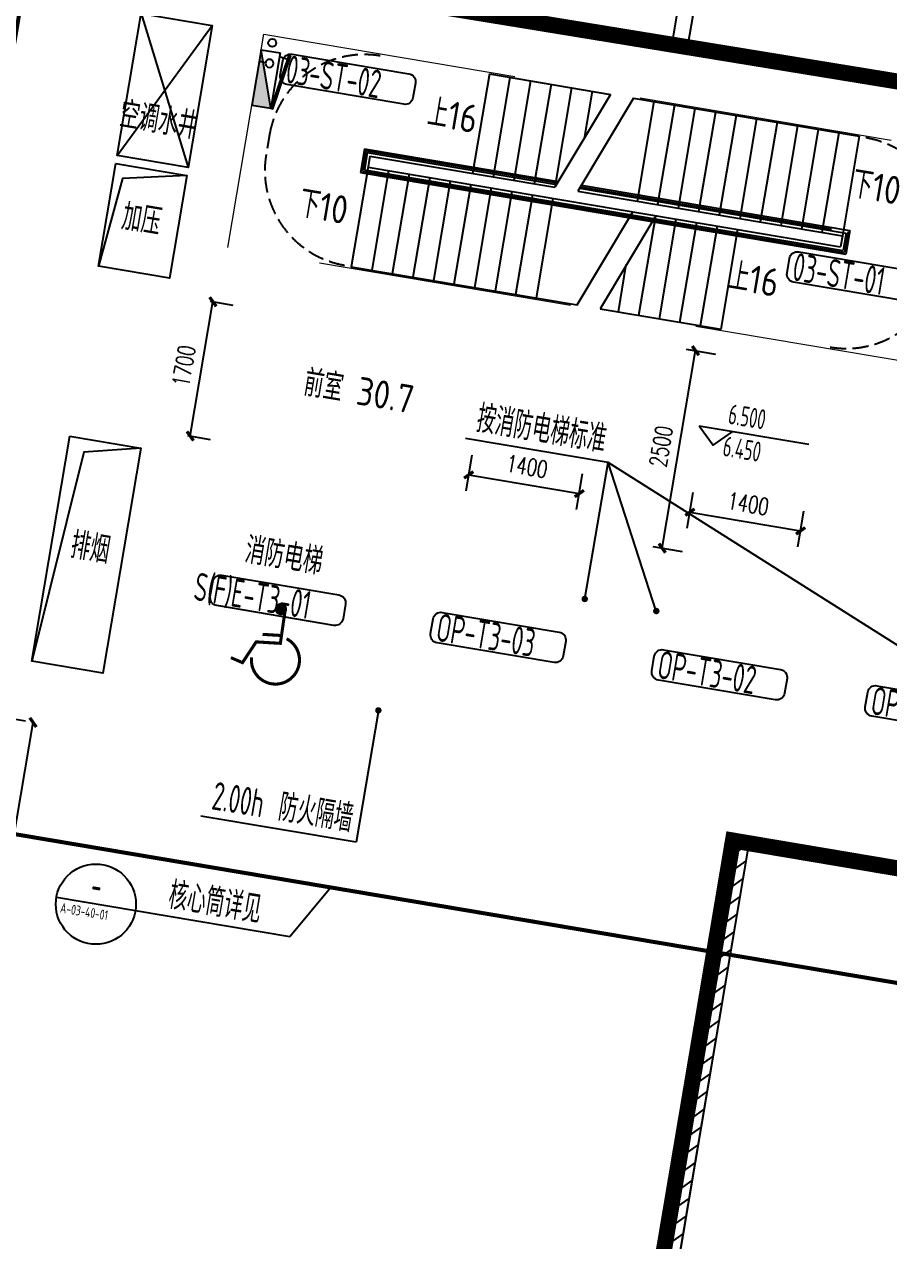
# Model space of a CAD drawing. Extents: x -936 to 12807311, y 101 to 1511157.
# Drawn here: x 12308401 to 12319185, y 1175578 to 1190760 of the extents above; entities that cross this region are included whole.
import ezdxf
from ezdxf.enums import TextEntityAlignment as Align

# ---------------------------------------------------------------- set-up
doc = ezdxf.new("R2010")
doc.units = 0
doc.header["$LTSCALE"] = 1000
doc.header["$MEASUREMENT"] = 0
for name, pattern in [('PX-PLAN-F2-T3$0$DASHED', [0.75, 0.5, -0.25]), ('PX-PLAN-F2-T3$0$X-01-10-01$0$DASHED', [0.75, 0.5, -0.25]), ('PX-ST-F2$0$CONTINOUS', [0]), ('PX-ST-F2$0$DASH', [0.35, 0.25, -0.1]), ('PX-ST-F2$0$HIDDEN2', [4.7625, 3.175, -1.5875])]:
    doc.linetypes.add(name, pattern=pattern)
for name, color, linetype in [('PX-GLAZ-F2$0$绿化', 3, 'Continuous'), ('PX-PLAN-F2-T3$0$0P-FE-FH-V', 3, 'Continuous'), ('PX-PLAN-F2-T3$0$0P-FE-HY（消火栓）', 1, 'Continuous'), ('PX-PLAN-F2-T3$0$A-SYMB', 7, 'Continuous'), ('PX-PLAN-F2-T3$0$DIM_LEAD', 3, 'Continuous'), ('PX-PLAN-F2-T3$0$FIRE', 1, 'PX-PLAN-F2-T3$0$DASHED'), ('PX-PLAN-F2-T3$0$FUR家具', 9, 'Continuous'), ('PX-PLAN-F2-T3$0$HOLE', 2, 'Continuous'), ('PX-PLAN-F2-T3$0$PUB_DIM', 3, 'Continuous'), ('PX-PLAN-F2-T3$0$PUB_TEXT', 7, 'Continuous'), ('PX-PLAN-F2-T3$0$WALL', 9, 'Continuous'), ('PX-PLAN-F2-T3$0$X-01-10-01$0$A-SYMB-BUBB', 3, 'PX-PLAN-F2-T3$0$X-01-10-01$0$DASHED'), ('PX-PLAN-F2-T3$0$X-01-10-01$0$A-SYMB-NUMB-150', 4, 'Continuous'), ('PX-PLAN-F2-T3$0$X-01-10-01$0$A-SYMB-NUMB-T', 10, 'Continuous'), ('PX-PLAN-F2-T3$0$X-01-10-01$0$A-SYMB-VOID', 35, 'Continuous'), ('PX-PLAN-F2-T3$0$防火墙填充', 1, 'Continuous'), ('PX-ST-F2$0$A-ANNO-TABL', 73, 'Continuous'), ('PX-ST-F2$0$A-STRS', 4, 'Continuous'), ('PX-ST-F2$0$DIM_SYMB', 3, 'Continuous'), ('PX-ST-F2$0$修改', 210, 'PX-ST-F2$0$CONTINOUS')]:
    doc.layers.add(name, color=color, linetype=linetype)
doc.layers.add('PX-ST-F2$0$A-STRS-HDDN', color=5, linetype='PX-ST-F2$0$HIDDEN2', lineweight=15)
doc.styles.add('PX-PLAN-F2-T3$0$_TCH_DIM_T3', font='SIMPLEX', dxfattribs={"width": 0.705882, "bigfont": 'GBCBIG'})
doc.styles.add('PX-PLAN-F2-T3$0$Standard', font='gbenor.shx', dxfattribs={"bigfont": 'gbcbig.shx'})
doc.styles.add('PX-PLAN-F2-T3$0$X-01-10-01$0$XD2008', font='xd-hzs.shx', dxfattribs={"width": 0.7, "bigfont": 'xd-hztxt.shx'})
doc.styles.add('PX-PLAN-F2-T3$0$XD2008', font='xd-hzs.shx', dxfattribs={"width": 0.7, "bigfont": 'xd-hztxt.shx'})
doc.styles.add('PX-ST-F2$0$Standard', font='gbenor.shx', dxfattribs={"bigfont": 'gbcbig.shx'})
doc.dimstyles.new('PX-PLAN-F2-T3$0$_TCH_ARCH&&100', dxfattribs={"dimtxt": 212.5, "dimasz": 100, "dimexe": 250, "dimexo": 300, "dimgap": 118.75, "dimtad": 1, "dimdec": 0, "dimzin": 0, "dimdsep": 46, "dimtxsty": 'PX-PLAN-F2-T3$0$_TCH_DIM_T3', "dimblk": 'PX-PLAN-F2-T3$0$_ArchTick', "dimcen": 0.09, "dimclrd": 1, "dimclre": 1, "dimclrt": 4, "dimazin": 2, "dimtfac": 1, "dimtdec": 0, "dimtix": 1, "dimtmove": 2, "dimatfit": 3, "dimfxl": 0, "dimtolj": 1, "dimtzin": 0, "dimarcsym": 0})

# ---------------------------------------------------------------- blocks, each defined once
blk = doc.blocks.new('PX-PLAN-F2-T3$0$ECADI-TAG-HGHT')
at = {"layer": 'PX-PLAN-F2-T3$0$A-SYMB', "color": 1}
blk.add_line((-2.12, 2.12), (11.77, 2.12), dxfattribs=at)
blk.add_lwpolyline([(-2.12, 2.12), (0, 0), (2.12, 2.12)], dxfattribs=at)
at = {"layer": 'PX-PLAN-F2-T3$0$A-SYMB', "style": 'PX-PLAN-F2-T3$0$XD2008', "width": 0.7}
blk.add_attdef('FL', text='', height=3, dxfattribs=at).set_placement((-2.69, 2.97), align=Align.RIGHT)
for tag, p in [('F.F.L.', (2.28, 2.97)), ('T.O.S.', (2.28, -1.1))]:
    blk.add_attdef(tag, p, '', height=3, dxfattribs=at)
blk = doc.blocks.new('PX-PLAN-F2-T3$0$STTEXT')
at = {"layer": 'PX-PLAN-F2-T3$0$X-01-10-01$0$A-SYMB-NUMB-T', "color": 1}
for points in [[(46633, 36407), (45154, 36407, -0.414214), (45054, 36507), (45054, 36692, -0.414214), (45154, 36792), (46633, 36792, -0.414214), (46733, 36692), (46733, 36507, -0.414214)], [(53278, 35027), (51799, 35027, -0.414214), (51699, 35127), (51699, 35311, -0.414214), (51799, 35411), (53278, 35411, -0.414214), (53378, 35311), (53378, 35127, -0.414214)], [(46854, 29849), (45374, 29849, -0.414214), (45274, 29949), (45274, 30134, -0.414214), (45374, 30234), (46854, 30234, -0.414214), (46954, 30134), (46954, 29949, -0.414214)], [(49641, 29849), (48162, 29849, -0.414214), (48062, 29949), (48062, 30134, -0.414214), (48162, 30234), (49641, 30234, -0.414214), (49741, 30134), (49741, 29949, -0.414214)], [(52441, 29849), (50962, 29849, -0.414214), (50862, 29949), (50862, 30134, -0.414214), (50962, 30234), (52441, 30234, -0.414214), (52541, 30134), (52541, 29949, -0.414214)], [(55141, 29849), (53662, 29849, -0.414214), (53562, 29949), (53562, 30134, -0.414214), (53662, 30234), (55141, 30234, -0.414214), (55241, 30134), (55241, 29949, -0.414214)]]:
    blk.add_lwpolyline(points, format="xyb", close=True, dxfattribs=at)
at = {"layer": 'PX-PLAN-F2-T3$0$X-01-10-01$0$A-SYMB-NUMB-150', "style": 'PX-PLAN-F2-T3$0$X-01-10-01$0$XD2008', "width": 0.7}
for s, p in [('03-ST-02', (45120, 36427)), ('03-ST-01', (51765, 35047)), ('S(F)E-T3-01', (45063, 29870)), ('OP-T3-03', (48129, 29870)), ('OP-T3-02', (50929, 29870)), ('OP-T3-01', (53629, 29870))]:
    blk.add_text(s, height=350, rotation=0.0004, dxfattribs=at).set_placement(p)
blk = doc.blocks.new('PX-PLAN-F2-T3$0$室内单口消火栓(平面)')
at = {"layer": 'PX-PLAN-F2-T3$0$0P-FE-HY（消火栓）'}
h = blk.add_hatch(color=256, dxfattribs=at)
h.dxf.hatch_style = 1
h.paths.add_polyline_path([(704, 0), (4, 0), (4, 240)])
for p, q in [((4, 0), (4, 240)), ((4, 240), (704, 0)), ((704, 240), (4, 240)), ((704, 0), (704, 240)), ((704, 0), (4, 0)), ((554, 82), (554, 0))]:
    blk.add_line(p, q, dxfattribs=at)
blk.add_lwpolyline([(690, 377), (694, 353), (4, 240), (0, 265)], close=True, dxfattribs=at)
blk.add_circle((554, 132), 50, dxfattribs=at)
blk.add_arc((54, 240), 600, 0.0003, 9.9999, dxfattribs=at)
blk = doc.blocks.new('PX-PLAN-F2-T3$0$A$C77842B79')
at = {"layer": 'PX-PLAN-F2-T3$0$0P-FE-FH-V'}
blk.add_circle((96129, 33844, 0), 50, dxfattribs=at)
at = {"layer": 'PX-PLAN-F2-T3$0$0P-FE-HY（消火栓）', "xscale": -0.9999999999999987, "rotation": 270.0132573117171}
blk.add_blockref('PX-PLAN-F2-T3$0$室内单口消火栓(平面)', (96006, 33033, 0), dxfattribs=at)
blk = doc.blocks.new('PX-PLAN-F2-T3$0$fhtc')
at = {"layer": 'PX-PLAN-F2-T3$0$防火墙填充'}
h = blk.add_hatch(dxfattribs=at)
h.set_pattern_fill('ANSI31', color=256, scale=100, angle=9.5764)
h.set_pattern_definition([(45.03163, (-14162.63, -11706.4), (-112.31516, 112.1912), [])])
h.paths.add_polyline_path([(-23911, -39456), (-23711, -39456), (-23711, -35206), (-23911, -35206)])
h.paths.add_polyline_path([(-23911, -40206), (-23711, -40206), (-23711, -46415), (-23911, -46415)])
h.paths.add_polyline_path([(-5511, -33006), (-5311, -33006), (-5311, -46415), (-5511, -46415)])
h.paths.add_polyline_path([(-14711, -23306), (-14711, -23506), (-19812, -23506), (-19812, -21006), (-24461, -21006), (-24461, -20806), (-19612, -20806), (-19612, -23306)])
h.paths.add_polyline_path([(-24461, -25706), (-24261, -25706), (-24261, -21756), (-24461, -21756)])
h.paths.add_polyline_path([(-23911, -34456), (-23711, -34456), (-23712, -26456), (-23911, -26456)])
at = {"layer": 'PX-PLAN-F2-T3$0$防火墙填充', "elevation": 0}
blk.add_lwpolyline([(-5511, -33006), (-5311, -33006), (-5311, -46415), (-5511, -46415)], close=True, dxfattribs=at)
blk = doc.blocks.new('PX-PLAN-F2-T3$0$X-01-10-02$0$A-06-WALL(办公）$0$dgh')
at = {"ltscale": 2, "const_width": 38.4}
blk.add_lwpolyline([(80.5, 318.9, 1), (118.8, 316, 1)], format="xyb", close=True, dxfattribs=at)
at = {"ltscale": 2, "const_width": 19.2}
for points in [[(72.9, 310.7), (74.3, 104.9), (225.3, 93.5), (292.4, -46.4), (368.3, -25.1)], [(76.1, 154.1), (192.2, 145.4)]]:
    blk.add_lwpolyline(points, dxfattribs=at)
blk.add_lwpolyline([(39.5, 138.3, 1.894256), (240.7, -6.2)], format="xyb", dxfattribs=at)
blk = doc.blocks.new('PX-PLAN-F2-T3$0$ayq')
at = {"layer": 'PX-PLAN-F2-T3$0$DIM_LEAD'}
for p, q in [((14446, -16909), (12639, -16909)), ((14441, -18636), (14446, -16909)), ((18577, -18636), (14446, -16909)), ((15347, -18636), (14446, -16909))]:
    blk.add_line(p, q, dxfattribs=at)
at = {"layer": 'PX-PLAN-F2-T3$0$DIM_LEAD', "const_width": 40}
for points in [[(14438, -18656, 1), (14444, -18616, 1)], [(15356, -18654, 1), (15338, -18618, 1)], [(18574, -18656, 1), (18581, -18616, 1)]]:
    blk.add_lwpolyline(points, format="xyb", close=True, dxfattribs=at)
at = {"layer": 'PX-PLAN-F2-T3$0$PUB_TEXT', "style": 'PX-PLAN-F2-T3$0$XD2008', "width": 0.7}
blk.add_text('按消防电梯标准', height=350, dxfattribs=at).set_placement((12744, -16804))
blk = doc.blocks.new('PX-PLAN-F2-T3$0$_ArchTick')
at = {"color": 0, "linetype": 'ByBlock', "const_width": 0.4}
blk.add_lwpolyline([(-0.5, -0.5), (0.5, 0.5)], dxfattribs=at)
blk = doc.blocks.new('*D1310')
at = {"layer": 'Defpoints', "color": 0, "transparency": 16777216}
for p in [(12315326, 1184903), (12313862, 1184643), (12315242, 1184410)]:
    blk.add_point(p, dxfattribs=at)
at = {"layer": 'PX-PLAN-F2-T3$0$PUB_DIM', "color": 1, "lineweight": -2, "transparency": 16777216}
for p, q in [((12313912, 1184939), (12313987, 1185383)), ((12313945, 1185136), (12315326, 1184903)), ((12315292, 1184706), (12315367, 1185150))]:
    blk.add_line(p, q, dxfattribs=at)
at = {"layer": 'PX-PLAN-F2-T3$0$PUB_DIM', "color": 1, "lineweight": -2, "transparency": 16777216, "xscale": 100, "yscale": 100, "zscale": 100}
for p, rotation in [((12313945, 1185136), 170.4236160701766), ((12315326, 1184903), 350.4236160701766)]:
    blk.add_blockref('PX-PLAN-F2-T3$0$_ArchTick', p, dxfattribs=dict(at, rotation=rotation))
at = {"layer": 'PX-PLAN-F2-T3$0$PUB_DIM', "color": 4, "transparency": 16777216, "insert": (12314673, 1185242), "char_height": 212.5, "attachment_point": 5, "rotation": 350.4236, "style": 'PX-PLAN-F2-T3$0$_TCH_DIM_T3'}
blk.add_mtext('\\A1;1400', dxfattribs=at)
blk = doc.blocks.new('*D1311')
at = {"layer": 'Defpoints', "color": 0, "transparency": 16777216}
for p in [(12318087, 1184438), (12316623, 1184177), (12318003, 1183945)]:
    blk.add_point(p, dxfattribs=at)
at = {"layer": 'PX-PLAN-F2-T3$0$PUB_DIM', "color": 1, "lineweight": -2, "transparency": 16777216}
for p, q in [((12316673, 1184473), (12316748, 1184917)), ((12316706, 1184671), (12318087, 1184438)), ((12318053, 1184240), (12318128, 1184684))]:
    blk.add_line(p, q, dxfattribs=at)
at = {"layer": 'PX-PLAN-F2-T3$0$PUB_DIM', "color": 1, "lineweight": -2, "transparency": 16777216, "xscale": 100, "yscale": 100, "zscale": 100}
for p, rotation in [((12316706, 1184671), 170.4236160701766), ((12318087, 1184438), 350.4236160701766)]:
    blk.add_blockref('PX-PLAN-F2-T3$0$_ArchTick', p, dxfattribs=dict(at, rotation=rotation))
at = {"layer": 'PX-PLAN-F2-T3$0$PUB_DIM', "color": 4, "transparency": 16777216, "insert": (12317434, 1184776), "char_height": 212.5, "attachment_point": 5, "rotation": 350.4236, "style": 'PX-PLAN-F2-T3$0$_TCH_DIM_T3'}
blk.add_mtext('\\A1;1400', dxfattribs=at)
blk = doc.blocks.new('*D1315')
at = {"layer": 'Defpoints', "color": 0, "transparency": 16777216}
for p in [(12310424, 1187353), (12310754, 1187297), (12310141, 1185677)]:
    blk.add_point(p, dxfattribs=at)
at = {"layer": 'PX-PLAN-F2-T3$0$PUB_DIM', "color": 1, "lineweight": -2, "transparency": 16777216}
for p, q in [((12310471, 1185621), (12310754, 1187297)), ((12310720, 1187303), (12311001, 1187256)), ((12310437, 1185627), (12310718, 1185579))]:
    blk.add_line(p, q, dxfattribs=at)
at = {"layer": 'PX-PLAN-F2-T3$0$PUB_DIM', "color": 1, "lineweight": -2, "transparency": 16777216, "xscale": 100, "yscale": 100, "zscale": 100}
for p, rotation in [((12310754, 1187297), 80.4236160613071), ((12310471, 1185621), 260.4236160613071)]:
    blk.add_blockref('PX-PLAN-F2-T3$0$_ArchTick', p, dxfattribs=dict(at, rotation=rotation))
at = {"layer": 'PX-PLAN-F2-T3$0$PUB_DIM', "color": 4, "transparency": 16777216, "insert": (12310391, 1186497), "char_height": 212.5, "attachment_point": 5, "rotation": 80.4236, "style": 'PX-PLAN-F2-T3$0$_TCH_DIM_T3'}
blk.add_mtext('\\A1;1700', dxfattribs=at)
blk = doc.blocks.new('*D1316')
at = {"layer": 'Defpoints', "color": 0, "transparency": 16777216}
for p in [(12316361, 1186757), (12316776, 1186687), (12315945, 1184292)]:
    blk.add_point(p, dxfattribs=at)
at = {"layer": 'PX-PLAN-F2-T3$0$PUB_DIM', "color": 1, "lineweight": -2, "transparency": 16777216}
for p, q in [((12316360, 1184222), (12316776, 1186687)), ((12316657, 1186707), (12317023, 1186645)), ((12316241, 1184242), (12316607, 1184180))]:
    blk.add_line(p, q, dxfattribs=at)
at = {"layer": 'PX-PLAN-F2-T3$0$PUB_DIM', "color": 1, "lineweight": -2, "transparency": 16777216, "xscale": 100, "yscale": 100, "zscale": 100}
for p, rotation in [((12316776, 1186687), 80.42361603596663), ((12316360, 1184222), 260.4236160359666)]:
    blk.add_blockref('PX-PLAN-F2-T3$0$_ArchTick', p, dxfattribs=dict(at, rotation=rotation))
at = {"layer": 'PX-PLAN-F2-T3$0$PUB_DIM', "color": 4, "transparency": 16777216, "insert": (12316346, 1185492), "char_height": 212.5, "attachment_point": 5, "rotation": 80.4236, "style": 'PX-PLAN-F2-T3$0$_TCH_DIM_T3'}
blk.add_mtext('\\A1;2500', dxfattribs=at)
blk = doc.blocks.new('*D1351')
at = {"layer": 'Defpoints', "color": 0, "transparency": 16777216}
for p in [(12319777, 1192316), (12319871, 1192300), (12319488, 1190032)]:
    blk.add_point(p, dxfattribs=at)
at = {"layer": 'PX-PLAN-F2-T3$0$PUB_DIM', "color": 1, "lineweight": -2, "transparency": 16777216}
for p, q in [((12319575, 1192350), (12319530, 1192358)), ((12319394, 1190048), (12319777, 1192316)), ((12319192, 1190082), (12319147, 1190090))]:
    blk.add_line(p, q, dxfattribs=at)
at = {"layer": 'PX-PLAN-F2-T3$0$PUB_DIM', "color": 1, "lineweight": -2, "transparency": 16777216, "xscale": 100, "yscale": 100, "zscale": 100}
for p, rotation in [((12319777, 1192316), 80.42361603600602), ((12319394, 1190048), 260.423616036006)]:
    blk.add_blockref('PX-PLAN-F2-T3$0$_ArchTick', p, dxfattribs=dict(at, rotation=rotation))
at = {"layer": 'PX-PLAN-F2-T3$0$PUB_DIM', "color": 4, "transparency": 16777216, "insert": (12319363, 1191220), "char_height": 212.5, "attachment_point": 5, "rotation": 80.4236, "style": 'PX-PLAN-F2-T3$0$_TCH_DIM_T3'}
blk.add_mtext('\\A1;2300', dxfattribs=at)
blk = doc.blocks.new('*D1418')
at = {"layer": 'Defpoints', "color": 0, "transparency": 16777216}
for p in [(12308510, 1182047), (12308712, 1182013), (12308408, 1180214)]:
    blk.add_point(p, dxfattribs=at)
at = {"layer": 'PX-PLAN-F2-T3$0$PUB_DIM', "color": 1, "lineweight": -2, "transparency": 16777216}
for p, q in [((12308206, 1180248), (12308510, 1182047)), ((12308416, 1182063), (12308264, 1182089)), ((12308112, 1180264), (12307960, 1180290))]:
    blk.add_line(p, q, dxfattribs=at)
at = {"layer": 'PX-PLAN-F2-T3$0$PUB_DIM', "color": 1, "lineweight": -2, "transparency": 16777216, "xscale": 100, "yscale": 100, "zscale": 100}
for p, rotation in [((12308510, 1182047), 80.42361606715231), ((12308206, 1180248), 260.4236160671523)]:
    blk.add_blockref('PX-PLAN-F2-T3$0$_ArchTick', p, dxfattribs=dict(at, rotation=rotation))
at = {"layer": 'PX-PLAN-F2-T3$0$PUB_DIM', "color": 4, "transparency": 16777216, "insert": (12308136, 1181185), "char_height": 212.5, "attachment_point": 5, "rotation": 80.4236, "style": 'PX-PLAN-F2-T3$0$_TCH_DIM_T3'}
blk.add_mtext('\\A1;1825', dxfattribs=at)
blk = doc.blocks.new('PX-ST-F2$0$03-ST-01_02 F2')
at = {"layer": 'PX-ST-F2$0$A-ANNO-TABL', "linetype": 'PX-ST-F2$0$DASH', "ltscale": 0.8}
for p, q in [((12356088, 1186691), (12356088, 1186391)), ((12364628, 1186691), (12364628, 1186391))]:
    blk.add_line(p, q, dxfattribs=at)
for centre, start, end in [((12357288, 1186666), 89.9992, 179.9994), ((12363428, 1186666), 0.0006, 90.0008), ((12357288, 1186416), 179.999, 269.9992), ((12363428, 1186416), 269.9992, 359.9994)]:
    blk.add_arc(centre, 1200, start, end, dxfattribs=at)
at = {"layer": 'PX-ST-F2$0$A-STRS', "color": 4}
for p, q in [((12358668, 1187871), (12360200, 1187871)), ((12358668, 1187871), (12358668, 1186611)), ((12358928, 1187871), (12358928, 1186611)), ((12359188, 1187871), (12359188, 1186611)), ((12359448, 1187871), (12359448, 1186611)), ((12359708, 1187871), (12359708, 1186611)), ((12359968, 1187871), (12359968, 1187272)), ((12360490, 1187871), (12363348, 1187871)), ((12360748, 1187871), (12360748, 1186611)), ((12361008, 1187871), (12361008, 1186611)), ((12361268, 1187871), (12361268, 1186611)), ((12361528, 1187871), (12361528, 1186611)), ((12361788, 1187871), (12361788, 1186611)), ((12362048, 1187871), (12362048, 1186611)), ((12362308, 1187871), (12362308, 1186611)), ((12362568, 1187871), (12362568, 1186611)), ((12362568, 1187871), (12362568, 1186611)), ((12362828, 1187871), (12362828, 1186611)), ((12363088, 1187871), (12363088, 1186611)), ((12363348, 1187871), (12363348, 1186631)), ((12357368, 1186611), (12357368, 1186451)), ((12363348, 1186631), (12363348, 1186471)), ((12357628, 1186471), (12357628, 1185211)), ((12357888, 1186471), (12357888, 1185211)), ((12358148, 1186471), (12358148, 1185211)), ((12358408, 1186471), (12358408, 1185211)), ((12358668, 1186471), (12358668, 1185211)), ((12358928, 1186471), (12358928, 1185211)), ((12359188, 1186471), (12359188, 1185211)), ((12359448, 1186471), (12359448, 1185211)), ((12359708, 1186471), (12359708, 1185211))]:
    blk.add_line(p, q, dxfattribs=at)
at = {"layer": 'PX-ST-F2$0$A-STRS'}
for p, q in [((12360200, 1187871), (12359708, 1186611)), ((12360490, 1187871), (12359999, 1186611)), ((12357288, 1186691), (12359740, 1186691)), ((12357308, 1186671), (12357308, 1186411)), ((12357328, 1186651), (12357328, 1186431)), ((12357328, 1186651), (12359724, 1186651)), ((12357368, 1186611), (12359708, 1186611)), ((12359999, 1186611), (12363348, 1186611)), ((12360015, 1186651), (12363388, 1186651)), ((12360030, 1186691), (12363428, 1186691)), ((12363388, 1186651), (12363388, 1186431)), ((12363408, 1186671), (12363408, 1186411)), ((12357328, 1186431), (12363388, 1186431)), ((12357368, 1186471), (12363348, 1186471)), ((12361009, 1186471), (12360517, 1185211)), ((12361008, 1185211), (12361009, 1186471)), ((12361268, 1185211), (12361269, 1186471)), ((12361528, 1185211), (12361529, 1186471)), ((12361788, 1185211), (12361789, 1186471)), ((12361788, 1185211), (12361789, 1186471)), ((12362048, 1185211), (12362048, 1186471)), ((12357288, 1186391), (12363428, 1186391)), ((12357308, 1186411), (12363408, 1186411)), ((12361069, 1186411), (12361069, 1186411)), ((12360748, 1185211), (12360748, 1185809))]:
    blk.add_line(p, q, dxfattribs=at)
at = {"layer": 'PX-ST-F2$0$A-STRS', "linetype": 'PX-ST-F2$0$HIDDEN2'}
for p, q in [((12357288, 1186691), (12357288, 1186391)), ((12357308, 1186671), (12359732, 1186671)), ((12360022, 1186671), (12363408, 1186671)), ((12363428, 1186691), (12363428, 1186391))]:
    blk.add_line(p, q, dxfattribs=at)
at = {"layer": 'PX-ST-F2$0$A-STRS', "color": 4}
blk.add_lwpolyline([(12357368, 1186476), (12357368, 1185211), (12360227, 1185211), (12360718, 1186471)], dxfattribs=at)
at = {"layer": 'PX-ST-F2$0$A-STRS-HDDN', "elevation": 32}
blk.add_lwpolyline([(12355809, 1187891), (12364909, 1187891), (12364908, 1185191), (12355808, 1185191)], close=True, dxfattribs=at)
at = {"layer": 'PX-ST-F2$0$DIM_SYMB', "elevation": 32}
for points in [[(12358668, 1187236, 0, 0, 0), (12359724, 1187236, 40, 0, 0), (12359874, 1187236, 0, 0, 0)], [(12363348, 1187236, 0, 0, 0), (12360497, 1187236, 40, 0, 0), (12360347, 1187236, 0, 0, 0)], [(12357368, 1185848, 0, 0, 0), (12360231, 1185848, 40, 0, 0), (12360381, 1185848, 0, 0, 0)], [(12362048, 1185841, 0, 0, 0), (12360958, 1185846, 40, 0, 0), (12360808, 1185846, 0, 0, 0)]]:
    blk.add_lwpolyline(points, format="xyseb", dxfattribs=at)
at = {"layer": 'PX-ST-F2$0$修改', "color": 4}
blk.add_line((12360517, 1185211), (12362048, 1185211), dxfattribs=at)
at = {"char_height": 350, "attachment_point": 3, "rotation": 359.9992, "style": 'PX-ST-F2$0$Standard'}
for s, insert, width in [('上16', (12358613, 1187459), 772.62), ('下10', (12363969, 1187456), 846.25), ('下10', (12357208, 1186069), 846.25), ('上16', (12362660, 1186069), 772.62)]:
    blk.add_mtext(s, dxfattribs=dict(at, insert=insert, width=width))
blk = doc.blocks.new('PX-ST-F2')
at = {"rotation": 350.4236160394573}
blk.add_blockref('PX-ST-F2$0$03-ST-01_02 F2', (-69859, 2074840, -32), dxfattribs=at)
blk = doc.blocks.new('PX-GLAZ-F2')
at = {"layer": 'PX-GLAZ-F2$0$绿化', "ltscale": 100}
h = blk.add_hatch(dxfattribs=at)
h.set_pattern_fill('CROSS', color=256, scale=200)
h.set_pattern_definition([(0, (0, 0), (317.5, 317.5), [158.75, -476.25]), (90, (79.38, -79.38), (-317.5, 317.5), [158.75, -476.25])])
edge = h.paths.add_edge_path()
edge.add_spline(control_points=[(12248706, 1227659.1), (12249131.2, 1228506.9), (12249645.7, 1229303.6), (12250243.3, 1230039.9)], knot_values=[0, 0, 0, 0, 0.216924, 0.216924, 0.216924, 0.216924], weights=[1, 0.9960825, 0.9960825, 1], degree=3, periodic=0)
edge.add_spline(control_points=[(12250243.3, 1230039.9), (12252309.9, 1232880.9), (12254376.5, 1235721.8), (12256443.1, 1238562.8)], knot_values=[0.216924, 0.216924, 0.216924, 0.216924, 1.216924, 1.216924, 1.216924, 1.216924], weights=[1, 1, 1, 1], degree=3, periodic=0)
edge.add_spline(control_points=[(12256443.1, 1238562.8), (12256855.1, 1239129.1), (12257479, 1239447.2), (12258179.2, 1239448.1)], knot_values=[1.216924, 1.216924, 1.216924, 1.216924, 2.1576116, 2.1576116, 2.1576116, 2.1576116], weights=[1, 0.9276084, 0.9276084, 1], degree=3, periodic=0)
edge.add_spline(control_points=[(12258179.2, 1239448.1), (12258879.5, 1239448.9), (12259504.2, 1239132.3), (12259917.5, 1238567)], knot_values=[2.1576116, 2.1576116, 2.1576116, 2.1576116, 3.0982992, 3.0982992, 3.0982992, 3.0982992], weights=[1, 0.9276084, 0.9276084, 1], degree=3, periodic=0)
edge.add_spline(control_points=[(12259917.5, 1238567), (12260548, 1237710.5), (12261178.5, 1236854), (12261808.9, 1235997.5)], knot_values=[3.0982992, 3.0982992, 3.0982992, 3.0982992, 4.0982992, 4.0982992, 4.0982992, 4.0982992], weights=[1, 1, 1, 1], degree=3, periodic=0)
edge.add_spline(control_points=[(12261808.9, 1235997.5), (12263521.2, 1233671.3), (12265804.9, 1231902.8), (12268485.4, 1230826.9)], knot_values=[4.0982992, 4.0982992, 4.0982992, 4.0982992, 4.6528594, 4.6528594, 4.6528594, 4.6528594], weights=[1, 0.9745357, 0.9745357, 1], degree=3, periodic=0)
edge.add_spline(control_points=[(12268485.4, 1230826.9), (12268662.4, 1231007.2), (12268731.6, 1231250.2), (12268676.3, 1231496.7)], knot_values=[4.6528594, 4.6528594, 4.6528594, 4.6528594, 5.6498533, 5.6498533, 5.6498533, 5.6498533], weights=[1, 0.9188681, 0.9188681, 1], degree=3, periodic=0)
edge.add_spline(control_points=[(12268676.3, 1231496.7), (12268617.1, 1231738.6), (12268468.8, 1231938.7), (12268254.4, 1232065.5)], knot_values=[5.6498533, 5.6498533, 5.6498533, 5.6498533, 6.4465126, 6.4465126, 6.4465126, 6.4465126], weights=[1, 0.9478068, 0.9478068, 1], degree=3, periodic=0)
edge.add_spline(control_points=[(12268254.4, 1232065.5), (12267103.1, 1232776.1), (12266083.6, 1233665.5), (12265223.4, 1234709.7)], knot_values=[6.4465126, 6.4465126, 6.4465126, 6.4465126, 6.7752636, 6.7752636, 6.7752636, 6.7752636], weights=[1, 0.9910138, 0.9910138, 1], degree=3, periodic=0)
edge.add_spline(control_points=[(12265223.4, 1234709.7), (12264096, 1236051.5), (12262129.6, 1238391.9), (12260372, 1242231), (12256480.6, 1243543.3), (12252849.4, 1241495), (12250340.6, 1238037), (12248070.6, 1234565), (12247519.7, 1230670.2), (12248353, 1228555.3), (12248706, 1227659.1)], knot_values=[6.7752636, 6.7752636, 6.7752636, 6.7752636, 5292.8749688, 9226.3852839, 12034.2999802, 16515.783225, 20509.8368597, 24941.2220346, 28831.152857, 31691.1016259, 31691.1016259, 31691.1016259, 31691.1016259], weights=[1, 1, 1, 1, 1, 1, 1, 1, 1, 1, 1], degree=3, periodic=0)
edge = h.paths.add_edge_path()
edge.add_line((12350572.1, 1250171.9), (12345847.5, 1250548.3))
edge.add_line((12345847.5, 1250548.3), (12342141.8, 1229321))
edge.add_arc((12336175.4, 1230692.1), 6121.9, 302.60421, 347.05847, ccw=False)
edge.add_arc((12345389.7, 1216855.3), 10503.8, 124.27677, 148.99986)
edge.add_arc((12344287.8, 1217517.4), 9218.3, 148.99986, 195.78563)
edge.add_arc((12226671.4, 1184267.2), 113007.7, 14.3349, 15.785626, ccw=False)
edge.add_arc((12324166, 1209181.5), 12380.1, -17.80782, 14.3349, ccw=False)
edge.add_line((12335952.9, 1205395.4), (12334257.7, 1200117.8))
edge.add_arc((12334246.6, 1197712), 2405.9, 11.27506, 89.73573, ccw=False)
edge.add_arc((12335021.7, 1197866.5), 1615.6, -9.56278, 11.27506, ccw=False)
edge.add_arc((12318788.1, 1200601.3), 18077.9, 349.66451, 350.43722, ccw=False)
edge.add_line((12336572.7, 1197357.9), (12337158.7, 1197228.4))
edge.add_line((12337158.7, 1197228.4), (12338932.8, 1205257.3))
edge.add_arc((12331756, 1206843.1), 7350, 347.53975, 385.14259)
edge.add_line((12338409.6, 1209966), (12337135.1, 1212681.5))
edge.add_arc((12343155, 1215506.9), 6650, 136.3842, 205.14259, ccw=False)
edge.add_line((12338340.5, 1220094.1), (12341350.4, 1223253.1))
edge.add_arc((12336029.1, 1228323.2), 7350, 316.3842, 350.09754)
edge.add_line((12343269.6, 1227059.2), (12347090.2, 1248944.5))
edge.add_line((12347090.2, 1248944.5), (12351754.6, 1248573))
edge.add_arc((12350316, 1248745.8), 1448.9, 353.14964, 439.81841)
edge = h.paths.add_edge_path()
edge.add_line((12329890.5, 1220636.8), (12332760, 1212631.4))
edge.add_line((12332760, 1212631.4), (12329676.6, 1211775.2))
edge.add_line((12329676.6, 1211775.2), (12331314.6, 1212230))
edge.add_line((12331314.6, 1212230), (12332557.8, 1207752.6))
edge.add_line((12332557.8, 1207752.6), (12330392.5, 1207151.4))
edge.add_arc((12335853.3, 1214426.6), 9096.6, 186.95866, 233.10806, ccw=False)
edge.add_arc((12340898.8, 1215042.4), 14179.5, 162.97302, 186.95866, ccw=False)
edge.add_arc((12329376.2, 1218571.1), 2128.8, 76.01983, 162.97302, ccw=False)
edge = h.paths.add_edge_path()
edge.add_spline(control_points=[(12297159.8, 1230058.2), (12297328.4, 1230848.4), (12297611.5, 1232175), (12298661.8, 1234113.7), (12300752.4, 1233643.1), (12302179.5, 1231710.5), (12305502.7, 1231446.7), (12308858, 1230950.4), (12312135.6, 1229259.9), (12315220.2, 1226420), (12318080.9, 1222865.1), (12322418.9, 1219690.6), (12322542.4, 1214282.7), (12320895.5, 1209063.7), (12315723.8, 1207150.9), (12311909, 1207413.1), (12309758.9, 1207758.4), (12309129.1, 1207859.5), (12310995.9, 1207584.2), (12312844.4, 1207963.6), (12314451.8, 1208952), (12317354.8, 1210737), (12318732.3, 1213854), (12318097.8, 1217202.3), (12317569.7, 1221919.1), (12314841.7, 1225803.1), (12310583.9, 1227900.3), (12307035.2, 1229914.1), (12303029.1, 1230689.2), (12298985.3, 1230144.5), (12298893.7, 1229984.7), (12298802.1, 1229824.9), (12298710.5, 1229665.1), (12298697.1, 1229625.6), (12298683.7, 1229586), (12298670.3, 1229546.5), (12298166.8, 1229717.1), (12297663.3, 1229887.7), (12297159.8, 1230058.2)], knot_values=[0, 0, 0, 0, 2509.7004078, 4213.3598332, 5630.1776835, 7984.5189108, 11137.8176945, 14924.0914678, 18297.5573608, 21965.6588708, 27403.8026942, 32175.7889264, 37032.3805134, 42474.2608416, 47438.6991661, 52055.119781, 53967.6326245, 53967.6326245, 53967.6326245, 53968.3303403, 53968.3303403, 53968.3303403, 53969.5371147, 53969.5371147, 53969.5371147, 53970.5387264, 53970.5387264, 53970.5387264, 53971.188756, 53971.188756, 53971.188756, 53972.188756, 53972.188756, 53972.188756, 53973.188756, 53973.188756, 53973.188756, 53974.188756, 53974.188756, 53974.188756, 53974.188756], weights=[1, 1, 1, 1, 1, 1, 1, 1, 1, 1, 1, 1, 1, 1, 1, 1, 1, 1, 0.9598425, 0.9598425, 1, 0.8822789, 0.8822789, 1, 0.9181306, 0.9181306, 1, 0.9650973, 0.9650973, 1, 1, 1, 1, 1, 1, 1, 1, 1, 1], degree=3, periodic=0)
edge = h.paths.add_edge_path()
edge.add_arc((12264417, 1231062), 31784.2, 288.69408, 306.13039)
edge.add_arc((12282712.2, 1205688.8), 536.1, 326.20587, 388.29705)
edge.add_arc((12282257.3, 1205342), 1104.7, 32.95484, 44.08798)
edge.add_arc((12296904.8, 1178998.3), 30446.8, 117.06634, 124.81688)
edge.add_arc((12270335.2, 1229379), 26995.3, 242.81788, 289.89359, ccw=False)
edge.add_arc((12269712.4, 1219643.1), 18465.3, 214.97876, 230.64533, ccw=False)
edge.add_arc((12280518, 1228316.3), 32304.1, 208.46123, 216.59643, ccw=False)
edge.add_line((12252118.2, 1212921.4), (12251073.7, 1212284.2))
edge.add_arc((12251548.3, 1211765), 703.4, 132.4299, 196.5559)
edge.add_arc((12269478.4, 1221332.5), 21012.7, 207.7011, 284.11957)
edge = h.paths.add_edge_path()
edge.add_arc((12233920.3, 1265851.6), 16144.8, -7.15606, 23.05907, ccw=False)
edge.add_arc((12272144.2, 1259604.6), 22605.3, 169.19974, 186.44518)
edge.add_line((12249681.8, 1257067.1), (12250208.3, 1252638.7))
edge.add_line((12250208.3, 1252638.7), (12250862.7, 1252716.6))
edge.add_arc((12273478.7, 1255109.2), 22742.2, 165.02933, 186.03914, ccw=False)
edge.add_arc((12521635.5, 1188752), 279617.8, 164.395979, 165.029333, ccw=False)
edge.add_arc((12246304.4, 1265646.6), 6249.3, 344.39598, 373.49578)
edge.add_arc((12241392.1, 1264467.7), 11301.1, 13.49578, 45.22187)
edge.add_line((12249352.2, 1272489.7), (12248777.5, 1272176.5))
edge.add_spline(control_points=[(12272311.3, 1185673.5), (12273059.3, 1190105.5), (12273807.4, 1194537.4), (12273916.6, 1195057.1), (12273551.9, 1195443.1), (12273187.2, 1195829.1), (12272662.2, 1195749.5), (12269776.4, 1195164.7), (12266890.5, 1194579.8), (12265653.8, 1194222), (12265338.4, 1192973.8), (12264835.5, 1189992.8), (12264332.5, 1187011.7), (12264187.7, 1185999.1), (12265170.5, 1185715.3), (12268131.7, 1185215.7), (12271092.9, 1184716.1), (12272121.2, 1184661.4), (12272311.3, 1185673.5)], knot_values=[0, 0, 0, 1, 1, 1.9642314, 1.9642314, 2.9284628, 2.9284628, 3.9284628, 3.9284628, 4.9701511, 4.9701511, 5.9701511, 5.9701511, 7.4018385, 7.4018385, 8.4018385, 8.4018385, 9.840172, 9.840172, 9.840172], weights=[1, 1, 1, 0.886016, 1, 0.886016, 1, 1, 1, 0.8673994, 1, 1, 1, 0.7545398, 1, 1, 1, 0.7523549, 1], degree=2, periodic=0)
blk = doc.blocks.new('PX-PLAN-F2-T3')
at = {"layer": 'PX-PLAN-F2-T3$0$DIM_LEAD'}
for p, q in [((12312818.323, 1182196.66), (12312540.86, 1180552.076)), ((12312540.86, 1180552.076), (12310604.272, 1180878.805)), ((12312225.164, 1179986.953), (12311715.425, 1179369.648)), ((12309786.806, 1179695.032), (12308800.742, 1179861.394)), ((12311715.425, 1179369.648), (12309786.806, 1179695.032))]:
    blk.add_line(p, q, dxfattribs=at)
at = {"layer": 'PX-PLAN-F2-T3$0$DIM_LEAD', "const_width": 40}
blk.add_lwpolyline([(12312824.885, 1182215.553, 1), (12312811.762, 1182177.767, 1)], format="xyb", close=True, dxfattribs=at)
at = {"layer": 'PX-PLAN-F2-T3$0$DIM_LEAD'}
blk.add_lwpolyline([(12312225.164, 1179986.953, 1), (12312225.164, 1179986.953, 1)], format="xyb", close=True, dxfattribs=at)
blk.add_circle((12309293.774, 1179778.213), 500, dxfattribs=at)
at = {"layer": 'PX-PLAN-F2-T3$0$FIRE', "ltscale": 3, "const_width": 200}
blk.add_lwpolyline([(12323099.481, 1165632.78), (12314957.717, 1167006.405), (12317242.643, 1180572.746), (12321287.257, 1179889.472)], dxfattribs=at)
blk.add_lwpolyline([(12322901.354, 1189456.567), (12304840.979, 1192410.262), (12305255.553, 1194867.576), (12300670.437, 1195641.13), (12300251.96, 1193160.729), (12300257.49, 1193159.528), (12299812.877, 1189954.56), (12296401.144, 1170137.147), (12283699.307, 1172280.117, -0.197266366), (12279830.278, 1174687.897), (12276577.213, 1179200.605, -0.200559405), (12275528.028, 1183707.388), (12277777.096, 1197038.089, -0.209147232), (12280256.963, 1200827.387), (12281238.141, 1201468.76, -0.124204174), (12295753.435, 1206168.525), (12294527.793, 1198908.482), (12298176.851, 1198292.941), (12299475.357, 1205989.466), (12334748.086, 1200038.484)], format="xyb", dxfattribs=at)
blk.add_lwpolyline([(12300251.96, 1193160.729), (12300670.437, 1195641.13), (12305255.553, 1194867.576), (12304840.979, 1192410.262), (12322901.354, 1189456.567), (12322901.354, 1189456.567), (12321287.257, 1179889.472), (12317242.643, 1180572.746), (12314957.717, 1167006.405), (12312260.731, 1167462.41), (12302146.004, 1169166.925), (12296400.978, 1170136.187), (12299812.877, 1189954.56), (12300257.49, 1193159.528)], close=True, dxfattribs=at)
at = {"layer": 'PX-PLAN-F2-T3$0$HOLE', "elevation": 0}
for points in [[(12309859.135, 1190896.365), (12310746.593, 1190746.639), (12310447.007, 1188970.933), (12309559.549, 1189120.659)], [(12309542.913, 1189022.052), (12310430.371, 1188872.326), (12310214.233, 1187591.232), (12309326.775, 1187740.958)], [(12308969.096, 1185620.919), (12309856.554, 1185471.193), (12309382.288, 1182660.119), (12308494.83, 1182809.845)]]:
    blk.add_lwpolyline(points, close=True, dxfattribs=at)
at = {"layer": 'PX-PLAN-F2-T3$0$WALL'}
for p, q in [((12317095.191, 1192971.475), (12316679.286, 1190506.313)), ((12316864.706, 1192807.535), (12316482.073, 1190539.586)), ((12316679.286, 1190506.313), (12316482.073, 1190539.586)), ((12317244.774, 1180573.825), (12315014.049, 1167351.847)), ((12317441.987, 1180540.553), (12315211.262, 1167318.575)), ((12317441.987, 1180540.553), (12317244.774, 1180573.825))]:
    blk.add_line(p, q, dxfattribs=at)
at = {"layer": 'PX-PLAN-F2-T3$0$X-01-10-01$0$A-SYMB-BUBB', "const_width": 50}
blk.add_lwpolyline([(12322338.258, 1178787.887, -0.414213562), (12321762.045, 1178378.036), (12307149.359, 1180843.392, -0.414213562), (12306739.508, 1181419.605), (12308603.796, 1192469.635, -0.414213562), (12309180.01, 1192879.486), (12323792.695, 1190414.13, -0.414213562), (12324202.546, 1189837.916)], format="xyb", close=True, dxfattribs=at)
at = {"layer": 'PX-PLAN-F2-T3$0$X-01-10-01$0$A-SYMB-VOID'}
for p, q in [((12309859.001, 1190895.575, 0), (12310447.007, 1188970.933)), ((12309559.549, 1189120.659), (12310746.593, 1190746.639, 0))]:
    blk.add_line(p, q, dxfattribs=at)
blk.add_lwpolyline([(12310430.371, 1188872.326), (12309627.338, 1188835.712), (12309326.775, 1187740.958)], dxfattribs=at)
at = {"layer": 'PX-PLAN-F2-T3$0$X-01-10-01$0$A-SYMB-VOID', "elevation": 0}
blk.add_lwpolyline([(12309856.554, 1185471.193), (12309141.713, 1185421.652), (12308494.83, 1182809.845)], dxfattribs=at)
at = {"rotation": 350.4236160360062}
blk.add_blockref('PX-PLAN-F2-T3$0$ayq', (12304253.718, 1204366.607), dxfattribs=at)
at = {"layer": 'PX-PLAN-F2-T3$0$0P-FE-HY（消火栓）', "rotation": 350.4236160085533}
blk.add_blockref('PX-PLAN-F2-T3$0$A$C77842B79', (12211074.739, 1173147.489, 0), dxfattribs=at)
at = {"layer": 'PX-PLAN-F2-T3$0$A-SYMB'}
ref = blk.add_blockref('PX-PLAN-F2-T3$0$ECADI-TAG-HGHT', (12316994.739, 1185505.316, -32.131), dxfattribs=dict(at, xscale=100, yscale=100, zscale=100, rotation=350.4236160359764))
ref.add_attrib('F.F.L.', '6.500', (12317170.677, 1185776.56, -32.131), dxfattribs={"height": 250, "rotation": 350.423616, "style": 'PX-PLAN-F2-T3$0$XD2008', "width": 0.7})
ref.add_attrib('T.O.S.', '6.450', (12317102.938, 1185375.059, -32.131), dxfattribs={"height": 250, "rotation": 350.423616, "style": 'PX-PLAN-F2-T3$0$XD2008', "width": 0.7})
at = {"layer": 'PX-PLAN-F2-T3$0$FUR家具', "color": 8, "xscale": -2.000000001637341, "yscale": 2.000000001637343, "zscale": 2.000000001637344, "rotation": 352.2506226236349}
blk.add_blockref('PX-PLAN-F2-T3$0$X-01-10-02$0$A-06-WALL(办公）$0$dgh', (12311714.765, 1182805.886, 0), dxfattribs=at)
at = {"layer": 'PX-PLAN-F2-T3$0$PUB_TEXT', "color": 4, "rotation": 350.4236160670978}
blk.add_blockref('PX-PLAN-F2-T3$0$STTEXT', (12261095.169, 1161620.152), dxfattribs=at)
at = {"layer": 'PX-PLAN-F2-T3$0$防火墙填充', "rotation": 350.4236160360078}
blk.add_blockref('PX-PLAN-F2-T3$0$fhtc', (12328170.41, 1212203.384), dxfattribs=at)
at = {"layer": 'PX-PLAN-F2-T3$0$PUB_TEXT', "color": 4, "style": 'PX-PLAN-F2-T3$0$Standard'}
for s, height, rotation, p in [('空调水井', 337.5887, 350.423616, (12309571.255, 1189479.929)), ('加压', 337.5887, 350.423616, (12309597.9, 1188201.236)), ('前室', 337.5887, 350.423616, (12311869.086, 1186129.842, -3.711)), ('30.7', 350, 350.423616, (12312526.288, 1186018.963, -3.711)), ('排烟', 337.5887, 350.423616, (12308958.667, 1184103.27)), ('消防电梯', 337.5887, 350.4552476, (12311136.002, 1184042.365))]:
    blk.add_text(s, height=height, rotation=rotation, dxfattribs=at).set_placement(p)
at = {"layer": 'PX-PLAN-F2-T3$0$PUB_TEXT', "style": 'PX-PLAN-F2-T3$0$XD2008', "width": 0.7}
for s, p in [('2.00h', (12310725.277, 1180964.873)), ('防火隔墙', (12311552.244, 1180825.353)), ('核心筒详见', (12310181.315, 1179726.573))]:
    blk.add_text(s, height=350, rotation=350.423616, dxfattribs=at).set_placement(p)
at = {"layer": 'PX-PLAN-F2-T3$0$PUB_TEXT', "style": 'PX-PLAN-F2-T3$0$XD2008'}
for s, height, width, p, p2 in [('-', 400.187, 0.674074, (12309207.755, 1179829.647), (12309336.661, 1179807.899)), ('A-03-40-01', 123.1901, 0.866667, (12308841.267, 1179675.493), (12309433.653, 1179575.55))]:
    blk.add_text(s, height=height, rotation=350.423616, dxfattribs=dict(at, width=width)).set_placement(p, p2, align=Align.FIT)
at = {"layer": 'PX-PLAN-F2-T3$0$PUB_DIM', "color": 6}
for base, p1, p2, angle, picture, middle, turn in [((12319776.642, 1192316.252), (12319488.178, 1190032.416), (12319870.811, 1192300.364), 80.423616, '*D1351', (12319363.461, 1191219.709), 80.423616), ((12308510.079, 1182047.485), (12308407.968, 1180213.922), (12308711.579, 1182013.49), 80.4236161, '*D1418', (12308136.409, 1181185.133), 80.4236161)]:
    dim = blk.add_linear_dim(base=base, p1=p1, p2=p2, angle=angle, dimstyle='PX-PLAN-F2-T3$0$_TCH_ARCH&&100', override={"dimgap": 0}, dxfattribs=at)
    dim.commit()
    dim.dimension.update_dxf_attribs({"geometry": picture, "text_midpoint": middle, "dimtype": 161, "text_rotation": turn})
at = {"layer": 'PX-PLAN-F2-T3$0$PUB_DIM'}
for base, p1, p2, angle, picture, middle, turn in [((12310754.024, 1187297.336), (12310140.946, 1185676.745), (12310423.762, 1187353.055), 80.4236161, '*D1315', (12310390.751, 1186496.612), 80.4236161), ((12316776.007, 1186686.999), (12315945.201, 1184291.836), (12316361.107, 1186756.999), 80.423616, '*D1316', (12316346.19, 1185491.85), 80.423616), ((12315325.591, 1184903.439), (12313861.919, 1184643.314), (12315242.41, 1184410.407), 350.4236161, '*D1310', (12314672.777, 1185241.757), 350.4236161), ((12318086.572, 1184437.625), (12316622.9, 1184177.5), (12318003.391, 1183944.593), 350.4236161, '*D1311', (12317433.758, 1184775.943), 350.4236161)]:
    dim = blk.add_linear_dim(base=base, p1=p1, p2=p2, angle=angle, dimstyle='PX-PLAN-F2-T3$0$_TCH_ARCH&&100', override={"dimgap": 0}, dxfattribs=at)
    dim.commit()
    dim.dimension.update_dxf_attribs({"geometry": picture, "text_midpoint": middle, "dimtype": 161, "text_rotation": turn})

msp = doc.modelspace()

# ---------------------------------------------------------------- block references
for name in ['PX-GLAZ-F2', 'PX-ST-F2', 'PX-PLAN-F2-T3']:
    msp.add_blockref(name, (0, 0))

doc.saveas('drawing.dxf')
